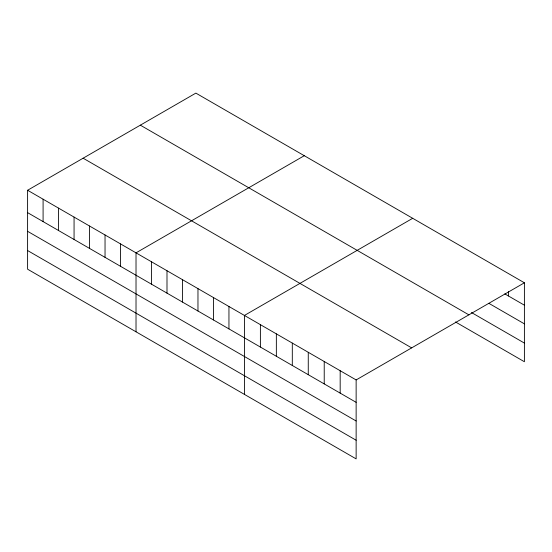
<?xml version="1.0" encoding="UTF-8"?>
<svg xmlns="http://www.w3.org/2000/svg" width="552" height="552" viewBox="0 0 552 552"><rect width="100%" height="100%" fill="white"/><g stroke="black" fill="none" stroke-linecap="round" stroke-linejoin="round"><path stroke-width="0.83" d="M356.137 420.997L356.137 379.935L27.6 190.261L27.6 269.21L356.137 458.884L356.137 420.997L27.6 231.316M455.49 321.961L524.4 361.739L524.4 282.79L195.863 93.115L27.6 190.261M304.283 155.705L136.02 252.85L136.02 331.8M412.696 218.302L244.432 315.447L244.432 394.397M356.137 379.935L524.4 282.79M504.818 293.878L524.4 305.187M488.858 303.331L524.4 323.851M471.449 312.508L524.4 343.075M140.339 125.173L468.876 314.847M83.124 158.203L411.661 347.877M27.6 212.651L356.137 402.332M27.6 250.546L356.137 440.227M508.44 291.663L508.44 295.969M340.177 370.723L340.177 393.114M324.224 361.512L324.224 383.902M308.264 352.3L308.264 374.691M292.305 343.089L292.305 365.479M276.352 333.87L276.352 356.268M260.392 324.659L260.392 347.049M228.949 306.505L228.949 328.895M213.458 297.562L213.458 319.953M197.968 288.62L197.968 311.011M182.484 279.678L182.484 302.068M166.994 270.735L166.994 293.126M151.503 261.793L151.503 284.183M120.529 243.908L120.529 266.305M105.039 234.966L105.039 257.363M89.555 226.023L89.555 248.421M74.065 217.081L74.065 239.478M58.574 208.138L58.574 230.536M43.09 199.203L43.09 221.593"/></g></svg>
